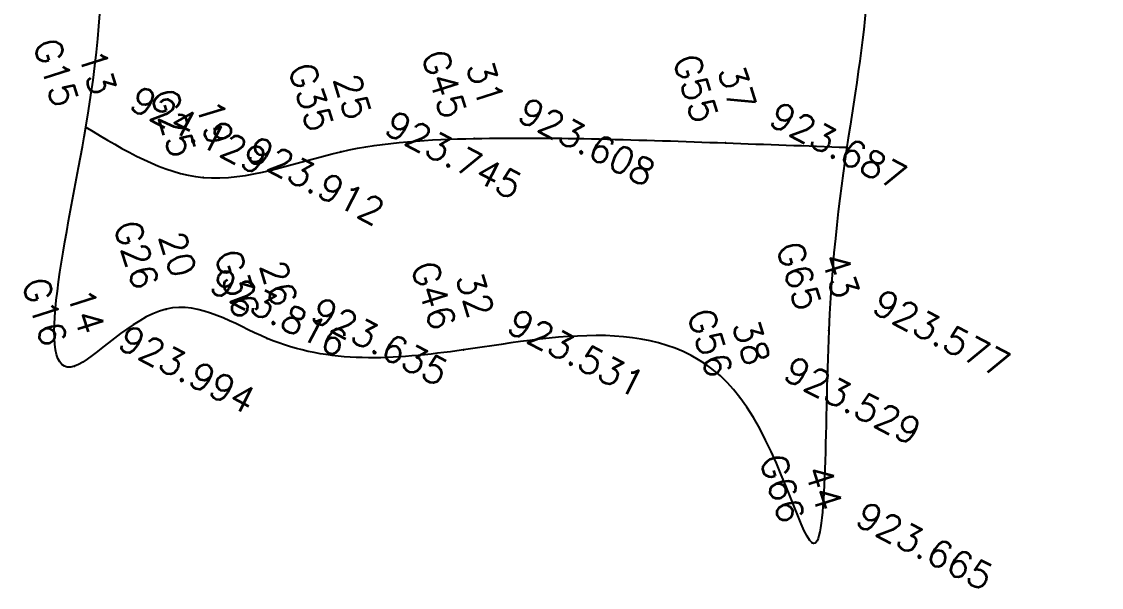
# Model space of a CAD drawing. Header units: millimetres. Extents: x 824502 to 1498685, y 1474633 to 1481826.
# Drawn here: x 1479298.4 to 1479430.4, y 1478384.9 to 1478454.1 of the extents above; entities that cross this region are included whole.
import ezdxf
from ezdxf.enums import TextEntityAlignment as Align

# ---------------------------------------------------------------- set-up
doc = ezdxf.new("R2010")
doc.units = ezdxf.units.MM
for name, color, linetype in [('Points', 7, 'Continuous'), ('Points-ELV', 6, 'Continuous'), ('Points-NUM', 4, 'Continuous'), ('Points-TXT', 3, 'Continuous')]:
    doc.layers.add(name, color=color, linetype=linetype)
doc.styles.add('ROMANS', font='romans.shx')

# ---------------------------------------------------------------- blocks, each defined once
blk = doc.blocks.new('POINTS')
at = {"layer": 'Points'}
blk.add_line((0, 0), (0, 0), dxfattribs=at)
blk.add_point((0, 0), dxfattribs=at)
at = {"layer": 'Points-ELV', "style": 'ROMANS'}
blk.add_attdef('ELEV', text='', height=1, rotation=45, dxfattribs=at).set_placement((0, 0), align=Align.BOTTOM_LEFT)
at = {"layer": 'Points-NUM', "style": 'ROMANS'}
blk.add_attdef('PTNUM', text='', height=1, dxfattribs=at).set_placement((0, 0), align=Align.BOTTOM_RIGHT)
at = {"layer": 'Points-TXT', "style": 'ROMANS'}
blk.add_attdef('DESC', text='', height=1, dxfattribs=at).set_placement((0, 0), align=Align.BOTTOM_RIGHT)

msp = doc.modelspace()

# ---------------------------------------------------------------- linework, layer by layer
for points in [[(1479053.146, 1478472.394, 12010.774), (1479131.598, 1478476.438, 11982.219), (1479231.733, 1478476.426, 11956.996), (1479527.022, 1478491.918, 11913.086), (1479666.121, 1478493.858, 11875.155), (1479842.379, 1478518.948, 11820.59), (1479965.626, 1478478.688, 11807.96), (1480182.533, 1478486.447, 11798.725), (1480288.782, 1478446.309, 11802.91), (1480387.688, 1478520.003, 11813.9), (1480584.758, 1478542.724, 11915.966), (1480746.847, 1478573.166, 11985.357)], [(1479305.779, 1478528.641, 11945.541), (1479309.669, 1478513.223, 11942.235), (1479310.153, 1478489.902, 11940.091), (1479308.603, 1478466.505, 11938.322), (1479306.263, 1478441.192, 11936.694), (1479304.868, 1478411.952, 11934.951), (1479316.072, 1478418.925, 11932.652), (1479328.418, 1478415.354, 11930.314), (1479352.434, 1478413.945, 11928.971), (1479386.238, 1478408.142, 11928.946), (1479395.066, 1478390.346, 11930.702), (1479397.102, 1478416.321, 11929.565), (1479402.035, 1478463.789, 11932.6), (1479400.745, 1478487.045, 11932.278), (1479402.378, 1478510.78, 11930.779), (1479403.953, 1478532.044, 11929.746), (1479381.134, 1478533.696, 11928.752), (1479362.101, 1478530.275, 11930.87), (1479343.921, 1478530.536, 11934.086), (1479327.263, 1478529.411, 11938.141), (1479305.779, 1478528.641, 11945.541)]]:
    msp.add_spline(points, degree=3)
msp.add_open_spline([(1479306.263, 1478441.192, 11936.694), (1479310.952, 1478438.338, 11935.687), (1479320.748, 1478432.377, 11933.583), (1479337.21, 1478439.124, 11931.868), (1479358.393, 1478440.194, 11928.878), (1479379.186, 1478439.447, 11930.59), (1479394.383, 1478438.9, 11931.754), (1479399.321, 1478438.723, 11932.123)], degree=3, knots=[0, 0, 0, 0, 1.2281751, 2.565448, 3.83903, 6.2221727, 7.3723885, 7.3723885, 7.3723885, 7.3723885])

# ---------------------------------------------------------------- block references
at = {"layer": 'Points', "linetype": 'Continuous'}
ref = msp.add_blockref('POINTS', (1479306.263, 1478441.192, 11936.694), dxfattribs=dict(at, xscale=12.91481050348951, yscale=12.91481050348951, zscale=12.91481050348951, rotation=287.5583941117993))
ref.add_attrib('PTNUM', '13', dxfattribs={"layer": 'Points-NUM', "height": 3.2287, "rotation": 287.55839, "style": 'ROMANS'}).set_placement((1479306.058, 1478444.514, 11936.694), align=Align.BOTTOM_RIGHT)
ref.add_attrib('DESC', 'G15', dxfattribs={"layer": 'Points-TXT', "height": 3.2287, "rotation": 287.55839, "style": 'ROMANS'}).set_placement((1479301.441, 1478443.053, 11936.694), align=Align.BOTTOM_RIGHT)
ref.add_attrib('ELEV', '924.129', dxfattribs={"layer": 'Points-ELV', "height": 3.2287, "rotation": 332.55839, "style": 'ROMANS'}).set_placement((1479310.88, 1478442.653, 11936.694), align=Align.BOTTOM_LEFT)
ref = msp.add_blockref('POINTS', (1479306.263, 1478441.192, 11936.694), dxfattribs=dict(at, xscale=12.91481050348951, yscale=12.91481050348951, zscale=12.91481050348951, rotation=287.5583941117993))
ref.add_attrib('PTNUM', '13', dxfattribs={"layer": 'Points-NUM', "height": 3.2287, "rotation": 287.55839, "style": 'ROMANS'}).set_placement((1479306.058, 1478444.514, 11936.694), align=Align.BOTTOM_RIGHT)
ref.add_attrib('DESC', 'G15', dxfattribs={"layer": 'Points-TXT', "height": 3.2287, "rotation": 287.55839, "style": 'ROMANS'}).set_placement((1479301.441, 1478443.053, 11936.694), align=Align.BOTTOM_RIGHT)
ref.add_attrib('ELEV', '924.129', dxfattribs={"layer": 'Points-ELV', "height": 3.2287, "rotation": 332.55839, "style": 'ROMANS'}).set_placement((1479310.88, 1478442.653, 11936.694), align=Align.BOTTOM_LEFT)
ref = msp.add_blockref('POINTS', (1479353.724, 1478439.792, 11929.966), dxfattribs=dict(at, xscale=12.91481050348951, yscale=12.91481050348951, zscale=12.91481050348951, rotation=287.5583941117993))
ref.add_attrib('PTNUM', '31', dxfattribs={"layer": 'Points-NUM', "height": 3.2287, "rotation": 287.55839, "style": 'ROMANS'}).set_placement((1479353.519, 1478443.114, 11929.966), align=Align.BOTTOM_RIGHT)
ref.add_attrib('DESC', 'G45', dxfattribs={"layer": 'Points-TXT', "height": 3.2287, "rotation": 287.55839, "style": 'ROMANS'}).set_placement((1479348.902, 1478441.653, 11929.966), align=Align.BOTTOM_RIGHT)
ref.add_attrib('ELEV', '923.608', dxfattribs={"layer": 'Points-ELV', "height": 3.2287, "rotation": 332.55839, "style": 'ROMANS'}).set_placement((1479358.341, 1478441.253, 11929.966), align=Align.BOTTOM_LEFT)
ref = msp.add_blockref('POINTS', (1479353.724, 1478439.792, 11929.966), dxfattribs=dict(at, xscale=12.91481050348951, yscale=12.91481050348951, zscale=12.91481050348951, rotation=287.5583941117993))
ref.add_attrib('PTNUM', '31', dxfattribs={"layer": 'Points-NUM', "height": 3.2287, "rotation": 287.55839, "style": 'ROMANS'}).set_placement((1479353.519, 1478443.114, 11929.966), align=Align.BOTTOM_RIGHT)
ref.add_attrib('DESC', 'G45', dxfattribs={"layer": 'Points-TXT', "height": 3.2287, "rotation": 287.55839, "style": 'ROMANS'}).set_placement((1479348.902, 1478441.653, 11929.966), align=Align.BOTTOM_RIGHT)
ref.add_attrib('ELEV', '923.608', dxfattribs={"layer": 'Points-ELV', "height": 3.2287, "rotation": 332.55839, "style": 'ROMANS'}).set_placement((1479358.341, 1478441.253, 11929.966), align=Align.BOTTOM_LEFT)
ref = msp.add_blockref('POINTS', (1479384.48, 1478439.256, 11930.986), dxfattribs=dict(at, xscale=12.91481050348951, yscale=12.91481050348951, zscale=12.91481050348951, rotation=287.5583941117993))
ref.add_attrib('PTNUM', '37', dxfattribs={"layer": 'Points-NUM', "height": 3.2287, "rotation": 287.55839, "style": 'ROMANS'}).set_placement((1479384.276, 1478442.578, 11930.986), align=Align.BOTTOM_RIGHT)
ref.add_attrib('DESC', 'G55', dxfattribs={"layer": 'Points-TXT', "height": 3.2287, "rotation": 287.55839, "style": 'ROMANS'}).set_placement((1479379.658, 1478441.117, 11930.986), align=Align.BOTTOM_RIGHT)
ref.add_attrib('ELEV', '923.687', dxfattribs={"layer": 'Points-ELV', "height": 3.2287, "rotation": 332.55839, "style": 'ROMANS'}).set_placement((1479389.097, 1478440.717, 11930.986), align=Align.BOTTOM_LEFT)
ref = msp.add_blockref('POINTS', (1479384.48, 1478439.256, 11930.986), dxfattribs=dict(at, xscale=12.91481050348951, yscale=12.91481050348951, zscale=12.91481050348951, rotation=287.5583941117993))
ref.add_attrib('PTNUM', '37', dxfattribs={"layer": 'Points-NUM', "height": 3.2287, "rotation": 287.55839, "style": 'ROMANS'}).set_placement((1479384.276, 1478442.578, 11930.986), align=Align.BOTTOM_RIGHT)
ref.add_attrib('DESC', 'G55', dxfattribs={"layer": 'Points-TXT', "height": 3.2287, "rotation": 287.55839, "style": 'ROMANS'}).set_placement((1479379.658, 1478441.117, 11930.986), align=Align.BOTTOM_RIGHT)
ref.add_attrib('ELEV', '923.687', dxfattribs={"layer": 'Points-ELV', "height": 3.2287, "rotation": 332.55839, "style": 'ROMANS'}).set_placement((1479389.097, 1478440.717, 11930.986), align=Align.BOTTOM_LEFT)
ref = msp.add_blockref('POINTS', (1479337.451, 1478438.179, 11931.735), dxfattribs=dict(at, xscale=12.91481050348951, yscale=12.91481050348951, zscale=12.91481050348951, rotation=287.5583941117993))
ref.add_attrib('PTNUM', '25', dxfattribs={"layer": 'Points-NUM', "height": 3.2287, "rotation": 287.55839, "style": 'ROMANS'}).set_placement((1479337.247, 1478441.5, 11931.735), align=Align.BOTTOM_RIGHT)
ref.add_attrib('DESC', 'G35', dxfattribs={"layer": 'Points-TXT', "height": 3.2287, "rotation": 287.55839, "style": 'ROMANS'}).set_placement((1479332.629, 1478440.039, 11931.735), align=Align.BOTTOM_RIGHT)
ref.add_attrib('ELEV', '923.745', dxfattribs={"layer": 'Points-ELV', "height": 3.2287, "rotation": 332.55839, "style": 'ROMANS'}).set_placement((1479342.068, 1478439.64, 11931.735), align=Align.BOTTOM_LEFT)
ref = msp.add_blockref('POINTS', (1479337.451, 1478438.179, 11931.735), dxfattribs=dict(at, xscale=12.91481050348951, yscale=12.91481050348951, zscale=12.91481050348951, rotation=287.5583941117993))
ref.add_attrib('PTNUM', '25', dxfattribs={"layer": 'Points-NUM', "height": 3.2287, "rotation": 287.55839, "style": 'ROMANS'}).set_placement((1479337.247, 1478441.5, 11931.735), align=Align.BOTTOM_RIGHT)
ref.add_attrib('DESC', 'G35', dxfattribs={"layer": 'Points-TXT', "height": 3.2287, "rotation": 287.55839, "style": 'ROMANS'}).set_placement((1479332.629, 1478440.039, 11931.735), align=Align.BOTTOM_RIGHT)
ref.add_attrib('ELEV', '923.745', dxfattribs={"layer": 'Points-ELV', "height": 3.2287, "rotation": 332.55839, "style": 'ROMANS'}).set_placement((1479342.068, 1478439.64, 11931.735), align=Align.BOTTOM_LEFT)
ref = msp.add_blockref('POINTS', (1479320.607, 1478435.03, 11933.892), dxfattribs=dict(at, xscale=12.91481050348951, yscale=12.91481050348951, zscale=12.91481050348951, rotation=287.5583941117993))
ref.add_attrib('PTNUM', '19', dxfattribs={"layer": 'Points-NUM', "height": 3.2287, "rotation": 287.55839, "style": 'ROMANS'}).set_placement((1479320.403, 1478438.352, 11933.892), align=Align.BOTTOM_RIGHT)
ref.add_attrib('DESC', 'G25', dxfattribs={"layer": 'Points-TXT', "height": 3.2287, "rotation": 287.55839, "style": 'ROMANS'}).set_placement((1479315.785, 1478436.891, 11933.892), align=Align.BOTTOM_RIGHT)
ref.add_attrib('ELEV', '923.912', dxfattribs={"layer": 'Points-ELV', "height": 3.2287, "rotation": 332.55839, "style": 'ROMANS'}).set_placement((1479325.225, 1478436.491, 11933.892), align=Align.BOTTOM_LEFT)
ref = msp.add_blockref('POINTS', (1479320.607, 1478435.03, 11933.892), dxfattribs=dict(at, xscale=12.91481050348951, yscale=12.91481050348951, zscale=12.91481050348951, rotation=287.5583941117993))
ref.add_attrib('PTNUM', '19', dxfattribs={"layer": 'Points-NUM', "height": 3.2287, "rotation": 287.55839, "style": 'ROMANS'}).set_placement((1479320.403, 1478438.352, 11933.892), align=Align.BOTTOM_RIGHT)
ref.add_attrib('DESC', 'G25', dxfattribs={"layer": 'Points-TXT', "height": 3.2287, "rotation": 287.55839, "style": 'ROMANS'}).set_placement((1479315.785, 1478436.891, 11933.892), align=Align.BOTTOM_RIGHT)
ref.add_attrib('ELEV', '923.912', dxfattribs={"layer": 'Points-ELV', "height": 3.2287, "rotation": 332.55839, "style": 'ROMANS'}).set_placement((1479325.225, 1478436.491, 11933.892), align=Align.BOTTOM_LEFT)
ref = msp.add_blockref('POINTS', (1479316.072, 1478418.925, 11932.652), dxfattribs=dict(at, xscale=12.91481050348951, yscale=12.91481050348951, zscale=12.91481050348951, rotation=287.5583941117993))
ref.add_attrib('PTNUM', '20', dxfattribs={"layer": 'Points-NUM', "height": 3.2287, "rotation": 287.55839, "style": 'ROMANS'}).set_placement((1479315.868, 1478422.246, 11932.652), align=Align.BOTTOM_RIGHT)
ref.add_attrib('DESC', 'G26', dxfattribs={"layer": 'Points-TXT', "height": 3.2287, "rotation": 287.55839, "style": 'ROMANS'}).set_placement((1479311.25, 1478420.785, 11932.652), align=Align.BOTTOM_RIGHT)
ref.add_attrib('ELEV', '923.816', dxfattribs={"layer": 'Points-ELV', "height": 3.2287, "rotation": 332.55839, "style": 'ROMANS'}).set_placement((1479320.69, 1478420.386, 11932.652), align=Align.BOTTOM_LEFT)
ref = msp.add_blockref('POINTS', (1479316.072, 1478418.925, 11932.652), dxfattribs=dict(at, xscale=12.91481050348951, yscale=12.91481050348951, zscale=12.91481050348951, rotation=287.5583941117993))
ref.add_attrib('PTNUM', '20', dxfattribs={"layer": 'Points-NUM', "height": 3.2287, "rotation": 287.55839, "style": 'ROMANS'}).set_placement((1479315.868, 1478422.246, 11932.652), align=Align.BOTTOM_RIGHT)
ref.add_attrib('DESC', 'G26', dxfattribs={"layer": 'Points-TXT', "height": 3.2287, "rotation": 287.55839, "style": 'ROMANS'}).set_placement((1479311.25, 1478420.785, 11932.652), align=Align.BOTTOM_RIGHT)
ref.add_attrib('ELEV', '923.816', dxfattribs={"layer": 'Points-ELV', "height": 3.2287, "rotation": 332.55839, "style": 'ROMANS'}).set_placement((1479320.69, 1478420.386, 11932.652), align=Align.BOTTOM_LEFT)
ref = msp.add_blockref('POINTS', (1479397.102, 1478416.321, 11929.565), dxfattribs=dict(at, xscale=12.91481050348951, yscale=12.91481050348951, zscale=12.91481050348951, rotation=287.5583941117993))
ref.add_attrib('PTNUM', '43', dxfattribs={"layer": 'Points-NUM', "height": 3.2287, "rotation": 287.55839, "style": 'ROMANS'}).set_placement((1479396.897, 1478419.642, 11929.565), align=Align.BOTTOM_RIGHT)
ref.add_attrib('DESC', 'G65', dxfattribs={"layer": 'Points-TXT', "height": 3.2287, "rotation": 287.55839, "style": 'ROMANS'}).set_placement((1479392.28, 1478418.181, 11929.565), align=Align.BOTTOM_RIGHT)
ref.add_attrib('ELEV', '923.577', dxfattribs={"layer": 'Points-ELV', "height": 3.2287, "rotation": 332.55839, "style": 'ROMANS'}).set_placement((1479401.719, 1478417.782, 11929.565), align=Align.BOTTOM_LEFT)
ref = msp.add_blockref('POINTS', (1479397.102, 1478416.321, 11929.565), dxfattribs=dict(at, xscale=12.91481050348951, yscale=12.91481050348951, zscale=12.91481050348951, rotation=287.5583941117993))
ref.add_attrib('PTNUM', '43', dxfattribs={"layer": 'Points-NUM', "height": 3.2287, "rotation": 287.55839, "style": 'ROMANS'}).set_placement((1479396.897, 1478419.642, 11929.565), align=Align.BOTTOM_RIGHT)
ref.add_attrib('DESC', 'G65', dxfattribs={"layer": 'Points-TXT', "height": 3.2287, "rotation": 287.55839, "style": 'ROMANS'}).set_placement((1479392.28, 1478418.181, 11929.565), align=Align.BOTTOM_RIGHT)
ref.add_attrib('ELEV', '923.577', dxfattribs={"layer": 'Points-ELV', "height": 3.2287, "rotation": 332.55839, "style": 'ROMANS'}).set_placement((1479401.719, 1478417.782, 11929.565), align=Align.BOTTOM_LEFT)
ref = msp.add_blockref('POINTS', (1479328.418, 1478415.354, 11930.314), dxfattribs=dict(at, xscale=12.91481050348951, yscale=12.91481050348951, zscale=12.91481050348951, rotation=287.5583941117993))
ref.add_attrib('PTNUM', '26', dxfattribs={"layer": 'Points-NUM', "height": 3.2287, "rotation": 287.55839, "style": 'ROMANS'}).set_placement((1479328.214, 1478418.676, 11930.314), align=Align.BOTTOM_RIGHT)
ref.add_attrib('DESC', 'G36', dxfattribs={"layer": 'Points-TXT', "height": 3.2287, "rotation": 287.55839, "style": 'ROMANS'}).set_placement((1479323.596, 1478417.214, 11930.314), align=Align.BOTTOM_RIGHT)
ref.add_attrib('ELEV', '923.635', dxfattribs={"layer": 'Points-ELV', "height": 3.2287, "rotation": 332.55839, "style": 'ROMANS'}).set_placement((1479333.036, 1478416.815, 11930.314), align=Align.BOTTOM_LEFT)
ref = msp.add_blockref('POINTS', (1479328.418, 1478415.354, 11930.314), dxfattribs=dict(at, xscale=12.91481050348951, yscale=12.91481050348951, zscale=12.91481050348951, rotation=287.5583941117993))
ref.add_attrib('PTNUM', '26', dxfattribs={"layer": 'Points-NUM', "height": 3.2287, "rotation": 287.55839, "style": 'ROMANS'}).set_placement((1479328.214, 1478418.676, 11930.314), align=Align.BOTTOM_RIGHT)
ref.add_attrib('DESC', 'G36', dxfattribs={"layer": 'Points-TXT', "height": 3.2287, "rotation": 287.55839, "style": 'ROMANS'}).set_placement((1479323.596, 1478417.214, 11930.314), align=Align.BOTTOM_RIGHT)
ref.add_attrib('ELEV', '923.635', dxfattribs={"layer": 'Points-ELV', "height": 3.2287, "rotation": 332.55839, "style": 'ROMANS'}).set_placement((1479333.036, 1478416.815, 11930.314), align=Align.BOTTOM_LEFT)
ref = msp.add_blockref('POINTS', (1479352.434, 1478413.945, 11928.971), dxfattribs=dict(at, xscale=12.91481050348951, yscale=12.91481050348951, zscale=12.91481050348951, rotation=287.5583941117993))
ref.add_attrib('PTNUM', '32', dxfattribs={"layer": 'Points-NUM', "height": 3.2287, "rotation": 287.55839, "style": 'ROMANS'}).set_placement((1479352.229, 1478417.267, 11928.971), align=Align.BOTTOM_RIGHT)
ref.add_attrib('DESC', 'G46', dxfattribs={"layer": 'Points-TXT', "height": 3.2287, "rotation": 287.55839, "style": 'ROMANS'}).set_placement((1479347.612, 1478415.805, 11928.971), align=Align.BOTTOM_RIGHT)
ref.add_attrib('ELEV', '923.531', dxfattribs={"layer": 'Points-ELV', "height": 3.2287, "rotation": 332.55839, "style": 'ROMANS'}).set_placement((1479357.051, 1478415.406, 11928.971), align=Align.BOTTOM_LEFT)
ref = msp.add_blockref('POINTS', (1479352.434, 1478413.945, 11928.971), dxfattribs=dict(at, xscale=12.91481050348951, yscale=12.91481050348951, zscale=12.91481050348951, rotation=287.5583941117993))
ref.add_attrib('PTNUM', '32', dxfattribs={"layer": 'Points-NUM', "height": 3.2287, "rotation": 287.55839, "style": 'ROMANS'}).set_placement((1479352.229, 1478417.267, 11928.971), align=Align.BOTTOM_RIGHT)
ref.add_attrib('DESC', 'G46', dxfattribs={"layer": 'Points-TXT', "height": 3.2287, "rotation": 287.55839, "style": 'ROMANS'}).set_placement((1479347.612, 1478415.805, 11928.971), align=Align.BOTTOM_RIGHT)
ref.add_attrib('ELEV', '923.531', dxfattribs={"layer": 'Points-ELV', "height": 3.2287, "rotation": 332.55839, "style": 'ROMANS'}).set_placement((1479357.051, 1478415.406, 11928.971), align=Align.BOTTOM_LEFT)
ref = msp.add_blockref('POINTS', (1479304.868, 1478411.952, 11934.951), dxfattribs=dict(at, xscale=12.91481050348951, yscale=12.91481050348951, zscale=12.91481050348951, rotation=287.5583941117993))
ref.add_attrib('PTNUM', '14', dxfattribs={"layer": 'Points-NUM', "height": 3.2287, "rotation": 287.55839, "style": 'ROMANS'}).set_placement((1479304.663, 1478415.274, 11934.951), align=Align.BOTTOM_RIGHT)
ref.add_attrib('DESC', 'G16', dxfattribs={"layer": 'Points-TXT', "height": 3.2287, "rotation": 287.55839, "style": 'ROMANS'}).set_placement((1479300.046, 1478413.813, 11934.951), align=Align.BOTTOM_RIGHT)
ref.add_attrib('ELEV', '923.994', dxfattribs={"layer": 'Points-ELV', "height": 3.2287, "rotation": 332.55839, "style": 'ROMANS'}).set_placement((1479309.485, 1478413.413, 11934.951), align=Align.BOTTOM_LEFT)
ref = msp.add_blockref('POINTS', (1479304.868, 1478411.952, 11934.951), dxfattribs=dict(at, xscale=12.91481050348951, yscale=12.91481050348951, zscale=12.91481050348951, rotation=287.5583941117993))
ref.add_attrib('PTNUM', '14', dxfattribs={"layer": 'Points-NUM', "height": 3.2287, "rotation": 287.55839, "style": 'ROMANS'}).set_placement((1479304.663, 1478415.274, 11934.951), align=Align.BOTTOM_RIGHT)
ref.add_attrib('DESC', 'G16', dxfattribs={"layer": 'Points-TXT', "height": 3.2287, "rotation": 287.55839, "style": 'ROMANS'}).set_placement((1479300.046, 1478413.813, 11934.951), align=Align.BOTTOM_RIGHT)
ref.add_attrib('ELEV', '923.994', dxfattribs={"layer": 'Points-ELV', "height": 3.2287, "rotation": 332.55839, "style": 'ROMANS'}).set_placement((1479309.485, 1478413.413, 11934.951), align=Align.BOTTOM_LEFT)
ref = msp.add_blockref('POINTS', (1479386.238, 1478408.142, 11928.946), dxfattribs=dict(at, xscale=12.91481050348951, yscale=12.91481050348951, zscale=12.91481050348951, rotation=287.5583941117993))
ref.add_attrib('PTNUM', '38', dxfattribs={"layer": 'Points-NUM', "height": 3.2287, "rotation": 287.55839, "style": 'ROMANS'}).set_placement((1479386.034, 1478411.464, 11928.946), align=Align.BOTTOM_RIGHT)
ref.add_attrib('DESC', 'G56', dxfattribs={"layer": 'Points-TXT', "height": 3.2287, "rotation": 287.55839, "style": 'ROMANS'}).set_placement((1479381.416, 1478410.003, 11928.946), align=Align.BOTTOM_RIGHT)
ref.add_attrib('ELEV', '923.529', dxfattribs={"layer": 'Points-ELV', "height": 3.2287, "rotation": 332.55839, "style": 'ROMANS'}).set_placement((1479390.856, 1478409.603, 11928.946), align=Align.BOTTOM_LEFT)
ref = msp.add_blockref('POINTS', (1479386.238, 1478408.142, 11928.946), dxfattribs=dict(at, xscale=12.91481050348951, yscale=12.91481050348951, zscale=12.91481050348951, rotation=287.5583941117993))
ref.add_attrib('PTNUM', '38', dxfattribs={"layer": 'Points-NUM', "height": 3.2287, "rotation": 287.55839, "style": 'ROMANS'}).set_placement((1479386.034, 1478411.464, 11928.946), align=Align.BOTTOM_RIGHT)
ref.add_attrib('DESC', 'G56', dxfattribs={"layer": 'Points-TXT', "height": 3.2287, "rotation": 287.55839, "style": 'ROMANS'}).set_placement((1479381.416, 1478410.003, 11928.946), align=Align.BOTTOM_RIGHT)
ref.add_attrib('ELEV', '923.529', dxfattribs={"layer": 'Points-ELV', "height": 3.2287, "rotation": 332.55839, "style": 'ROMANS'}).set_placement((1479390.856, 1478409.603, 11928.946), align=Align.BOTTOM_LEFT)
ref = msp.add_blockref('POINTS', (1479395.066, 1478390.346, 11930.702), dxfattribs=dict(at, xscale=12.91481050348951, yscale=12.91481050348951, zscale=12.91481050348951, rotation=287.5583941117993))
ref.add_attrib('PTNUM', '44', dxfattribs={"layer": 'Points-NUM', "height": 3.2287, "rotation": 287.55839, "style": 'ROMANS'}).set_placement((1479394.862, 1478393.668, 11930.702), align=Align.BOTTOM_RIGHT)
ref.add_attrib('DESC', 'G66', dxfattribs={"layer": 'Points-TXT', "height": 3.2287, "rotation": 287.55839, "style": 'ROMANS'}).set_placement((1479390.244, 1478392.206, 11930.702), align=Align.BOTTOM_RIGHT)
ref.add_attrib('ELEV', '923.665', dxfattribs={"layer": 'Points-ELV', "height": 3.2287, "rotation": 332.55839, "style": 'ROMANS'}).set_placement((1479399.684, 1478391.807, 11930.702), align=Align.BOTTOM_LEFT)
ref = msp.add_blockref('POINTS', (1479395.066, 1478390.346, 11930.702), dxfattribs=dict(at, xscale=12.91481050348951, yscale=12.91481050348951, zscale=12.91481050348951, rotation=287.5583941117993))
ref.add_attrib('PTNUM', '44', dxfattribs={"layer": 'Points-NUM', "height": 3.2287, "rotation": 287.55839, "style": 'ROMANS'}).set_placement((1479394.862, 1478393.668, 11930.702), align=Align.BOTTOM_RIGHT)
ref.add_attrib('DESC', 'G66', dxfattribs={"layer": 'Points-TXT', "height": 3.2287, "rotation": 287.55839, "style": 'ROMANS'}).set_placement((1479390.244, 1478392.206, 11930.702), align=Align.BOTTOM_RIGHT)
ref.add_attrib('ELEV', '923.665', dxfattribs={"layer": 'Points-ELV', "height": 3.2287, "rotation": 332.55839, "style": 'ROMANS'}).set_placement((1479399.684, 1478391.807, 11930.702), align=Align.BOTTOM_LEFT)

doc.saveas('drawing.dxf')
